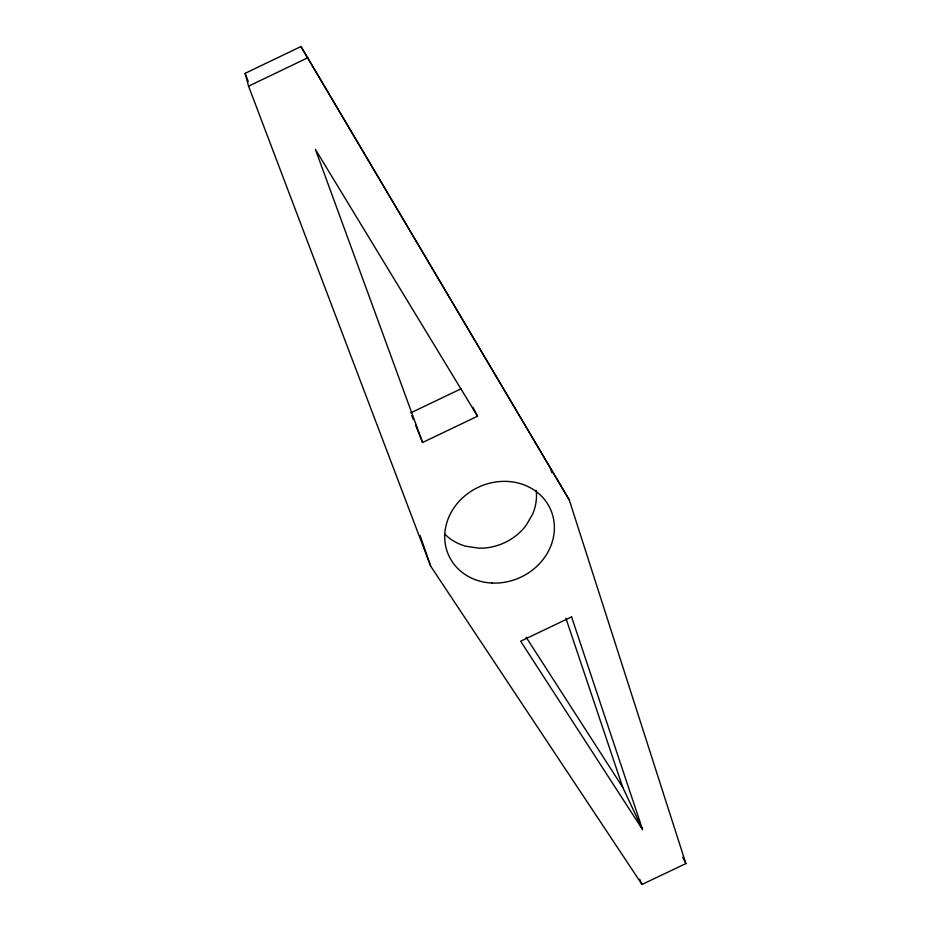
<?xml version="1.0" encoding="UTF-8"?>
<svg xmlns="http://www.w3.org/2000/svg" width="931" height="931" viewBox="0 0 931 931"><rect width="100%" height="100%" fill="white"/><g stroke="black" fill="none" stroke-linecap="round" stroke-linejoin="round"><path stroke-width="1.4" d="M245.121 73.34L300.957 46.55L569.248 499.9L685.879 863.572L642.006 884.45L430.622 566.083L248.554 86.176L245.121 73.34L248.216 81.497M248.554 86.176L307.789 57.757M410.664 412.899L461.497 388.588M415.54 425.002L422.593 442.481L477.533 416.215L472.855 407.231M526.12 637.211L622.746 787.347L642.041 828.45M477.533 416.215L315.388 149.356L422.593 442.481M300.957 46.55L569.248 499.9M682.726 857.242L685.879 863.572M639.702 879.271L642.006 884.45M411.746 415.587L413.376 419.625M420.102 535.5L430.622 566.083M565.897 618.231L622.746 787.347M550.535 468.549L551.874 472.692M536.244 490.509A53.125 47.877 -24.9 0 1 532.625 514.191L525.968 525.596A53.125 47.877 -24.9 0 1 478.697 548.161L465.616 546.194A53.125 47.877 -24.9 0 1 444.832 534.173M571.587 616.904L520.65 641.203L642.646 829.742L571.587 616.904M492.092 583.05A55.872 49.727 -24.9 0 0 550.337 508.931A55.872 49.727 -24.9 0 0 456.248 504.718A55.872 49.727 -24.9 0 0 492.092 583.05"/></g></svg>
